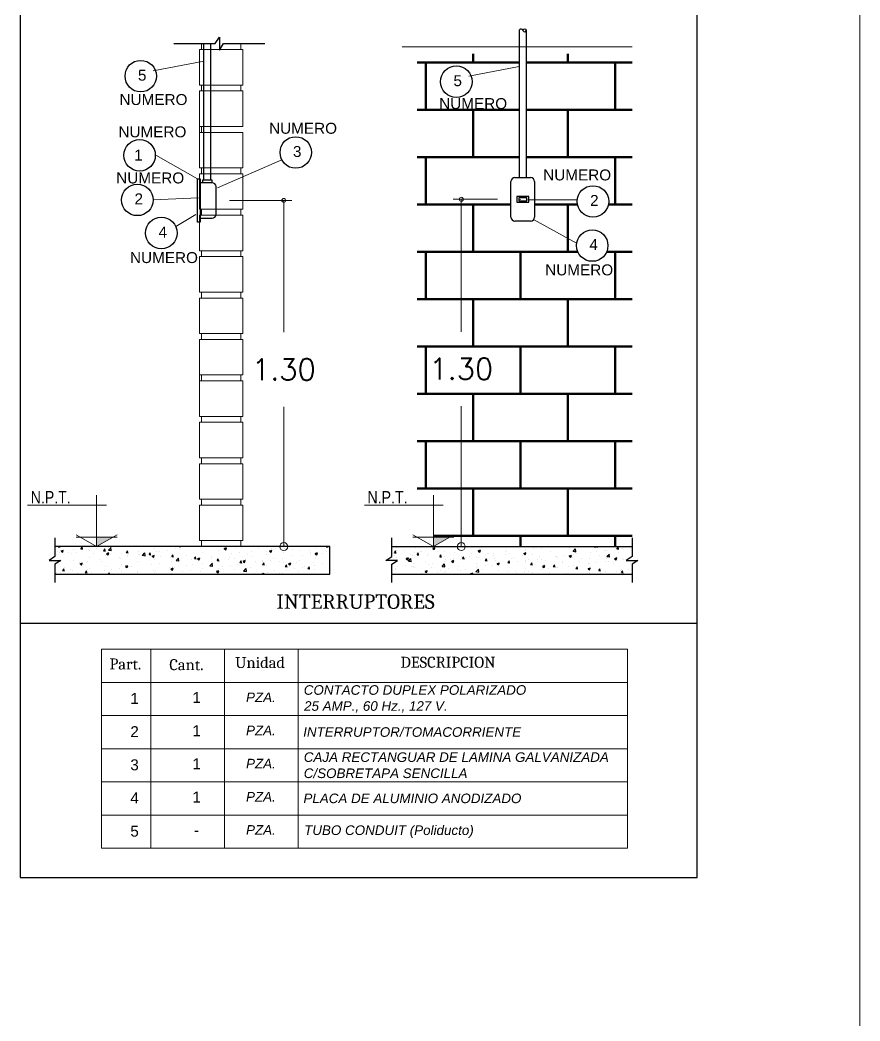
# Model space of a CAD drawing. Header units: inches. Extents: x 1693 to 10990, y 1878 to 5055.
# Drawn here: x 1791.9 to 1839.8, y 2253.4 to 2310.5 of the extents above; entities that cross this region are included whole.
import ezdxf
from ezdxf.enums import TextEntityAlignment as Align

# ---------------------------------------------------------------- set-up
doc = ezdxf.new("R2010")
doc.units = ezdxf.units.IN
doc.header["$PDMODE"] = 1
for name, color, linetype, lineweight in [('00 IE CKTO ILUMINACION', 3, 'Continuous', 50), ('00 LEYENDA', 3, 'Continuous', 9), ('03', 8, 'Continuous', 30), ('20TEXTOS', 4, 'Continuous', 5), ('DETALLE2', 1, 'Continuous', 5), ('IC-Texto 1.3', 4, 'Continuous', 20), ('IE-DIAGRAMA', 1, 'Continuous', 0)]:
    doc.layers.add(name, color=color, linetype=linetype, lineweight=lineweight)
doc.layers.add('DETALLE', color=3, linetype='Continuous')
doc.styles.add('Arial cursiva', font='ariali.ttf')
doc.styles.add('Arial Narrow', font='ARIALN.TTF')
doc.styles.add('MtXpl_Cambria', font='Cambria.ttf')
doc.styles.add('Romans', font='romans.shx')
doc.styles.get("Standard").update_dxf_attribs({"font": 'arial.ttf'})

# ---------------------------------------------------------------- blocks, each defined once
blk = doc.blocks.new('_Small')
at = {"color": 0, "linetype": 'ByBlock', "lineweight": -2}
blk.add_circle((0, 0), 0.25, dxfattribs=at)
blk = doc.blocks.new('_Origin')
at = {"color": 0, "linetype": 'ByBlock', "lineweight": -2}
blk.add_line((0, 0), (-1, 0), dxfattribs=at)
blk.add_circle((0, 0), 0.5, dxfattribs=at)

msp = doc.modelspace()

# ---------------------------------------------------------------- linework, layer by layer
at = {"color": 146, "linetype": 'Continuous', "true_color": 0x105689}
for p, q in [((1793.997, 2280.164), (1793.997, 2280.164)), ((1794.04, 2280.447), (1794.046, 2280.454)), ((1794.04, 2280.446), (1794.148, 2280.436)), ((1794.119, 2280.135), (1794.119, 2280.135)), ((1794.126, 2280.432), (1794.122, 2280.454)), ((1794.205, 2280.186), (1794.295, 2280.126)), ((1794.213, 2280.203), (1794.339, 2280.251)), ((1794.296, 2280.126), (1794.332, 2280.235)), ((1794.614, 2280.115), (1794.614, 2280.115)), ((1794.772, 2280.07), (1794.772, 2280.07)), ((1794.909, 2280.279), (1794.909, 2280.279)), ((1795.084, 2280.095), (1795.084, 2280.095)), ((1795.336, 2280.333), (1795.423, 2280.437)), ((1795.336, 2280.332), (1795.444, 2280.323)), ((1795.422, 2280.319), (1795.401, 2280.432)), ((1795.755, 2280.265), (1795.755, 2280.265)), ((1795.825, 2280.251), (1795.825, 2280.251)), ((1795.848, 2280.415), (1795.848, 2280.415)), ((1796.207, 2280.325), (1796.207, 2280.325)), ((1796.632, 2280.22), (1796.719, 2280.324)), ((1796.632, 2280.219), (1796.74, 2280.209)), ((1796.718, 2280.205), (1796.697, 2280.319)), ((1796.809, 2280.058), (1796.936, 2280.107)), ((1796.879, 2280.432), (1796.879, 2280.432)), ((1796.891, 2280.415), (1796.891, 2280.415)), ((1796.892, 2279.981), (1796.929, 2280.09)), ((1796.912, 2280.255), (1797.073, 2280.23)), ((1796.915, 2280.249), (1797.056, 2280.396)), ((1797.072, 2280.224), (1797.052, 2280.395)), ((1797.666, 2280.056), (1797.666, 2280.056)), ((1797.928, 2280.106), (1798.015, 2280.21)), ((1797.928, 2280.106), (1798.036, 2280.096)), ((1798.014, 2280.092), (1797.993, 2280.205)), ((1798.605, 2280.192), (1798.605, 2280.192)), ((1798.843, 2279.95), (1798.984, 2280.097)), ((1799, 2279.925), (1798.98, 2280.096)), ((1799.224, 2279.993), (1799.311, 2280.097)), ((1799.31, 2279.979), (1799.289, 2280.092)), ((1799.532, 2280.319), (1799.532, 2280.319)), ((1799.677, 2280.161), (1799.677, 2280.161)), ((1799.835, 2280.152), (1799.835, 2280.152)), ((1800.287, 2280.212), (1800.287, 2280.212)), ((1800.445, 2280.435), (1800.445, 2280.435)), ((1800.731, 2280.342), (1800.731, 2280.342)), ((1800.956, 2280.454), (1801.007, 2280.419)), ((1800.972, 2280.302), (1800.972, 2280.302)), ((1801.007, 2280.419), (1801.019, 2280.454)), ((1802.113, 2280.452), (1802.113, 2280.452)), ((1802.289, 2280.096), (1802.289, 2280.096)), ((1803.202, 2280.211), (1803.202, 2280.211)), ((1803.514, 2280.335), (1803.603, 2280.274)), ((1803.521, 2280.351), (1803.648, 2280.4)), ((1803.541, 2280.444), (1803.541, 2280.444)), ((1803.604, 2280.274), (1803.641, 2280.384)), ((1804.141, 2280.347), (1804.141, 2280.347)), ((1804.368, 2280.099), (1804.368, 2280.099)), ((1804.505, 2280.404), (1804.505, 2280.404)), ((1805.052, 2280.189), (1805.052, 2280.189)), ((1805.47, 2280.363), (1805.47, 2280.363)), ((1805.925, 2280.168), (1805.925, 2280.168)), ((1806.11, 2280.19), (1806.2, 2280.13)), ((1806.118, 2280.207), (1806.244, 2280.255)), ((1806.193, 2280.339), (1806.193, 2280.339)), ((1806.201, 2280.13), (1806.237, 2280.239)), ((1806.435, 2280.322), (1806.435, 2280.322)), ((1806.646, 2280.399), (1806.646, 2280.399)), ((1806.897, 2280.124), (1806.897, 2280.124)), ((1806.979, 2280.349), (1806.979, 2280.349)), ((1807.399, 2280.281), (1807.399, 2280.281)), ((1807.825, 2280.251), (1807.825, 2280.251)), ((1808.364, 2280.241), (1808.364, 2280.241)), ((1808.465, 2280.133), (1808.465, 2280.133)), ((1808.715, 2280.062), (1808.841, 2280.111)), ((1808.738, 2280.367), (1808.738, 2280.367)), ((1808.798, 2279.985), (1808.834, 2280.094)), ((1808.947, 2280.443), (1808.947, 2280.443)), ((1809.132, 2280.076), (1809.132, 2280.076)), ((1809.328, 2280.2), (1809.328, 2280.2)), ((1809.341, 2280.445), (1809.349, 2280.454)), ((1809.341, 2280.444), (1809.449, 2280.435)), ((1809.427, 2280.431), (1809.423, 2280.454)), ((1809.519, 2280.314), (1809.519, 2280.314)), ((1813.229, 2280.105), (1813.316, 2280.209)), ((1813.229, 2280.104), (1813.337, 2280.095)), ((1813.316, 2280.091), (1813.295, 2280.204)), ((1813.361, 2280.406), (1813.361, 2280.406)), ((1813.37, 2280.224), (1813.37, 2280.224)), ((1813.77, 2280.239), (1813.77, 2280.239)), ((1814.354, 2280.114), (1814.354, 2280.114)), ((1814.424, 2280.405), (1814.424, 2280.405)), ((1814.525, 2279.991), (1814.612, 2280.095)), ((1814.612, 2279.977), (1814.591, 2280.09)), ((1814.735, 2280.198), (1814.735, 2280.198)), ((1814.806, 2280.173), (1814.806, 2280.173)), ((1815.19, 2280.056), (1815.19, 2280.056)), ((1815.419, 2280.339), (1815.509, 2280.278)), ((1815.426, 2280.355), (1815.553, 2280.404)), ((1815.49, 2280.263), (1815.49, 2280.263)), ((1815.509, 2280.278), (1815.546, 2280.387)), ((1815.699, 2280.157), (1815.699, 2280.157)), ((1816.118, 2280.183), (1816.118, 2280.183)), ((1816.632, 2280.414), (1816.632, 2280.414)), ((1816.664, 2280.117), (1816.664, 2280.117)), ((1817.031, 2280.299), (1817.031, 2280.299)), ((1817.628, 2280.076), (1817.628, 2280.076)), ((1817.969, 2280.434), (1817.969, 2280.434)), ((1818.016, 2280.194), (1818.105, 2280.134)), ((1818.023, 2280.211), (1818.15, 2280.259)), ((1818.106, 2280.134), (1818.143, 2280.243)), ((1818.886, 2280.06), (1818.886, 2280.06)), ((1819.571, 2280.15), (1819.571, 2280.15)), ((1819.618, 2280.231), (1819.618, 2280.231)), ((1819.788, 2280.076), (1819.788, 2280.076)), ((1820.62, 2280.066), (1820.746, 2280.115)), ((1820.672, 2280.412), (1820.672, 2280.412)), ((1820.703, 2279.989), (1820.739, 2280.098)), ((1820.712, 2280.301), (1820.712, 2280.301)), ((1820.726, 2280.211), (1820.726, 2280.211)), ((1821.164, 2280.36), (1821.164, 2280.36)), ((1821.654, 2280.338), (1821.654, 2280.338)), ((1821.849, 2280.45), (1821.849, 2280.45)), ((1822.159, 2280.196), (1822.159, 2280.196)), ((1823.213, 2280.377), (1823.213, 2280.377)), ((1823.43, 2280.187), (1823.591, 2280.162)), ((1823.433, 2280.18), (1823.574, 2280.327)), ((1823.59, 2280.155), (1823.57, 2280.327)), ((1824.411, 2280.115), (1824.411, 2280.115)), ((1824.643, 2280.444), (1824.651, 2280.454)), ((1824.643, 2280.443), (1824.751, 2280.433)), ((1824.729, 2280.429), (1824.725, 2280.454)), ((1824.778, 2280.454), (1824.817, 2280.427)), ((1824.792, 2280.188), (1824.792, 2280.188)), ((1824.818, 2280.427), (1824.827, 2280.454)), ((1825.245, 2280.247), (1825.245, 2280.247)), ((1825.323, 2280.231), (1825.323, 2280.231)), ((1825.929, 2280.337), (1825.929, 2280.337)), ((1825.939, 2280.33), (1826.026, 2280.434)), ((1825.939, 2280.329), (1826.047, 2280.32)), ((1826.025, 2280.316), (1826.004, 2280.429)), ((1826.01, 2280.107), (1826.01, 2280.107)), ((1826.262, 2280.366), (1826.262, 2280.366)), ((1793.929, 2280.025), (1793.929, 2280.025)), ((1794.887, 2279.678), (1794.887, 2279.678)), ((1795.279, 2279.553), (1795.279, 2279.553)), ((1795.291, 2279.475), (1795.418, 2279.524)), ((1795.374, 2279.398), (1795.411, 2279.507)), ((1795.732, 2279.612), (1795.732, 2279.612)), ((1795.826, 2279.813), (1795.826, 2279.813)), ((1796.048, 2280.054), (1796.048, 2280.054)), ((1796.416, 2279.702), (1796.416, 2279.702)), ((1796.516, 2279.618), (1796.516, 2279.618)), ((1796.754, 2279.94), (1796.754, 2279.94)), ((1796.802, 2280.042), (1796.892, 2279.981)), ((1797.013, 2280.013), (1797.013, 2280.013)), ((1797.557, 2279.853), (1797.557, 2279.853)), ((1797.569, 2279.799), (1797.569, 2279.799)), ((1797.978, 2279.972), (1797.978, 2279.972)), ((1798.01, 2279.912), (1798.01, 2279.912)), ((1798.583, 2279.59), (1798.583, 2279.59)), ((1798.623, 2279.98), (1798.623, 2279.98)), ((1798.694, 2280.002), (1798.694, 2280.002)), ((1798.84, 2279.956), (1799.001, 2279.931)), ((1798.942, 2279.932), (1798.942, 2279.932)), ((1799.224, 2279.992), (1799.332, 2279.983)), ((1799.399, 2279.897), (1799.489, 2279.836)), ((1799.406, 2279.913), (1799.533, 2279.962)), ((1799.489, 2279.836), (1799.526, 2279.945)), ((1799.51, 2279.717), (1799.51, 2279.717)), ((1799.812, 2279.499), (1799.812, 2279.499)), ((1799.907, 2279.891), (1799.907, 2279.891)), ((1800.423, 2279.833), (1800.423, 2279.833)), ((1800.496, 2279.589), (1800.496, 2279.589)), ((1800.52, 2279.88), (1800.607, 2279.983)), ((1800.52, 2279.879), (1800.628, 2279.869)), ((1800.606, 2279.865), (1800.585, 2279.979)), ((1800.769, 2279.657), (1800.929, 2279.632)), ((1800.772, 2279.651), (1800.912, 2279.798)), ((1800.871, 2279.85), (1800.871, 2279.85)), ((1800.928, 2279.626), (1800.908, 2279.797)), ((1801.362, 2279.969), (1801.362, 2279.969)), ((1801.638, 2279.74), (1801.638, 2279.74)), ((1801.816, 2279.766), (1801.903, 2279.87)), ((1801.816, 2279.765), (1801.924, 2279.756)), ((1801.836, 2279.809), (1801.836, 2279.809)), ((1801.902, 2279.752), (1801.881, 2279.865)), ((1801.995, 2279.752), (1802.085, 2279.692)), ((1802.003, 2279.769), (1802.129, 2279.817)), ((1802.086, 2279.692), (1802.122, 2279.801)), ((1802.09, 2279.799), (1802.09, 2279.799)), ((1802.267, 2279.494), (1802.267, 2279.494)), ((1802.7, 2279.352), (1802.841, 2279.499)), ((1802.764, 2279.625), (1802.764, 2279.625)), ((1802.774, 2279.889), (1802.774, 2279.889)), ((1802.8, 2279.769), (1802.8, 2279.769)), ((1802.857, 2279.327), (1802.837, 2279.498)), ((1803.112, 2279.653), (1803.199, 2279.757)), ((1803.112, 2279.652), (1803.22, 2279.643)), ((1803.198, 2279.638), (1803.177, 2279.752)), ((1803.18, 2279.61), (1803.18, 2279.61)), ((1803.765, 2279.728), (1803.765, 2279.728)), ((1803.817, 2279.806), (1803.817, 2279.806)), ((1803.915, 2280.04), (1803.915, 2280.04)), ((1804.119, 2279.745), (1804.119, 2279.745)), ((1804.408, 2279.539), (1804.495, 2279.643)), ((1804.408, 2279.539), (1804.516, 2279.529)), ((1804.494, 2279.525), (1804.473, 2279.638)), ((1804.592, 2279.608), (1804.682, 2279.547)), ((1804.6, 2279.624), (1804.726, 2279.673)), ((1804.683, 2279.547), (1804.719, 2279.656)), ((1804.73, 2279.687), (1804.73, 2279.687)), ((1804.871, 2279.987), (1804.871, 2279.987)), ((1805.046, 2279.873), (1805.046, 2279.873)), ((1805.304, 2279.59), (1805.304, 2279.59)), ((1805.694, 2279.646), (1805.694, 2279.646)), ((1805.704, 2279.426), (1805.791, 2279.53)), ((1805.718, 2279.627), (1805.718, 2279.627)), ((1805.79, 2279.412), (1805.769, 2279.525)), ((1805.959, 2279.988), (1805.959, 2279.988)), ((1806.17, 2279.686), (1806.17, 2279.686)), ((1806.358, 2279.771), (1806.358, 2279.771)), ((1806.659, 2279.606), (1806.659, 2279.606)), ((1806.854, 2279.776), (1806.854, 2279.776)), ((1806.875, 2279.522), (1806.875, 2279.522)), ((1807.196, 2279.479), (1807.323, 2279.528)), ((1807.279, 2279.402), (1807.316, 2279.511)), ((1807.412, 2279.952), (1807.412, 2279.952)), ((1807.623, 2279.565), (1807.623, 2279.565)), ((1807.803, 2279.649), (1807.803, 2279.649)), ((1807.996, 2279.927), (1807.996, 2279.927)), ((1808.448, 2279.986), (1808.448, 2279.986)), ((1808.588, 2279.524), (1808.588, 2279.524)), ((1808.707, 2280.046), (1808.797, 2279.985)), ((1808.716, 2279.765), (1808.716, 2279.765)), ((1809.155, 2279.501), (1809.155, 2279.501)), ((1813.187, 2280.037), (1813.187, 2280.037)), ((1813.213, 2279.963), (1813.213, 2279.963)), ((1813.339, 2279.805), (1813.339, 2279.805)), ((1813.901, 2279.756), (1813.991, 2279.696)), ((1813.908, 2279.773), (1814.035, 2279.821)), ((1813.991, 2279.695), (1814.028, 2279.805)), ((1814.028, 2279.623), (1814.189, 2279.598)), ((1814.031, 2279.617), (1814.172, 2279.763)), ((1814.151, 2279.996), (1814.151, 2279.996)), ((1814.188, 2279.591), (1814.168, 2279.763)), ((1814.252, 2279.92), (1814.252, 2279.92)), ((1814.525, 2279.991), (1814.633, 2279.981)), ((1815.015, 2279.551), (1815.015, 2279.551)), ((1815.116, 2279.955), (1815.116, 2279.955)), ((1815.403, 2279.508), (1815.403, 2279.508)), ((1815.821, 2279.878), (1815.909, 2279.982)), ((1815.821, 2279.877), (1815.929, 2279.868)), ((1815.908, 2279.864), (1815.887, 2279.977)), ((1816.08, 2279.915), (1816.08, 2279.915)), ((1816.096, 2279.582), (1816.096, 2279.582)), ((1816.156, 2279.701), (1816.156, 2279.701)), ((1816.457, 2279.689), (1816.457, 2279.689)), ((1816.497, 2279.612), (1816.587, 2279.551)), ((1816.505, 2279.628), (1816.631, 2279.676)), ((1816.588, 2279.551), (1816.624, 2279.66)), ((1816.609, 2279.76), (1816.609, 2279.76)), ((1817.009, 2279.697), (1817.009, 2279.697)), ((1817.045, 2279.874), (1817.045, 2279.874)), ((1817.117, 2279.765), (1817.205, 2279.869)), ((1817.117, 2279.764), (1817.225, 2279.754)), ((1817.204, 2279.75), (1817.183, 2279.864)), ((1817.293, 2279.851), (1817.293, 2279.851)), ((1817.511, 2279.87), (1817.511, 2279.87)), ((1817.947, 2279.833), (1817.947, 2279.833)), ((1818.009, 2279.833), (1818.009, 2279.833)), ((1818.413, 2279.651), (1818.501, 2279.755)), ((1818.413, 2279.65), (1818.521, 2279.641)), ((1818.434, 2280.001), (1818.434, 2280.001)), ((1818.5, 2279.637), (1818.479, 2279.75)), ((1818.565, 2280.051), (1818.565, 2280.051)), ((1818.593, 2280.035), (1818.593, 2280.035)), ((1818.875, 2279.96), (1818.875, 2279.96)), ((1818.974, 2279.792), (1818.974, 2279.792)), ((1818.998, 2279.654), (1818.998, 2279.654)), ((1819.102, 2279.483), (1819.228, 2279.532)), ((1819.185, 2279.406), (1819.221, 2279.515)), ((1819.557, 2279.994), (1819.557, 2279.994)), ((1819.709, 2279.538), (1819.797, 2279.642)), ((1819.709, 2279.537), (1819.817, 2279.528)), ((1819.796, 2279.524), (1819.775, 2279.637)), ((1819.938, 2279.752), (1819.938, 2279.752)), ((1820.051, 2279.835), (1820.051, 2279.835)), ((1820.237, 2279.588), (1820.237, 2279.588)), ((1820.522, 2279.954), (1820.522, 2279.954)), ((1820.612, 2280.05), (1820.702, 2279.989)), ((1820.689, 2279.648), (1820.689, 2279.648)), ((1820.704, 2279.61), (1820.704, 2279.61)), ((1820.903, 2279.711), (1820.903, 2279.711)), ((1821.006, 2279.425), (1821.093, 2279.528)), ((1821.092, 2279.41), (1821.071, 2279.523)), ((1821.105, 2280.016), (1821.105, 2280.016)), ((1821.373, 2279.738), (1821.373, 2279.738)), ((1821.487, 2279.913), (1821.487, 2279.913)), ((1821.632, 2279.737), (1821.632, 2279.737)), ((1821.868, 2279.67), (1821.868, 2279.67)), ((1822.451, 2279.872), (1822.451, 2279.872)), ((1822.514, 2279.888), (1822.514, 2279.888)), ((1822.544, 2279.853), (1822.544, 2279.853)), ((1822.832, 2279.629), (1822.832, 2279.629)), ((1822.849, 2279.564), (1822.849, 2279.564)), ((1822.967, 2279.947), (1822.967, 2279.947)), ((1823.209, 2279.905), (1823.299, 2279.844)), ((1823.217, 2279.921), (1823.343, 2279.97)), ((1823.3, 2279.844), (1823.336, 2279.953)), ((1823.416, 2279.831), (1823.416, 2279.831)), ((1823.483, 2279.988), (1823.483, 2279.988)), ((1823.651, 2280.038), (1823.651, 2280.038)), ((1823.797, 2279.589), (1823.797, 2279.589)), ((1823.903, 2279.745), (1823.903, 2279.745)), ((1824.38, 2279.791), (1824.38, 2279.791)), ((1824.389, 2279.514), (1824.389, 2279.514)), ((1824.761, 2279.548), (1824.761, 2279.548)), ((1824.769, 2279.535), (1824.769, 2279.535)), ((1824.957, 2279.926), (1824.957, 2279.926)), ((1825.301, 2279.629), (1825.301, 2279.629)), ((1825.345, 2279.75), (1825.345, 2279.75)), ((1825.359, 2279.888), (1825.52, 2279.863)), ((1825.362, 2279.881), (1825.503, 2280.028)), ((1825.454, 2279.625), (1825.454, 2279.625)), ((1825.519, 2279.856), (1825.499, 2280.028)), ((1825.726, 2279.507), (1825.726, 2279.507)), ((1825.806, 2279.76), (1825.896, 2279.7)), ((1825.813, 2279.777), (1825.94, 2279.825)), ((1825.896, 2279.699), (1825.933, 2279.809)), ((1826.24, 2279.765), (1826.24, 2279.765)), ((1826.309, 2279.709), (1826.309, 2279.709)), ((1826.595, 2279.775), (1826.595, 2279.775)), ((1793.854, 2278.924), (1793.899, 2278.941)), ((1793.877, 2278.878), (1793.892, 2278.925)), ((1793.953, 2278.961), (1793.953, 2278.961)), ((1794.138, 2279.402), (1794.138, 2279.402)), ((1794.148, 2278.969), (1794.148, 2278.969)), ((1794.29, 2279.087), (1794.377, 2279.191)), ((1794.29, 2279.087), (1794.398, 2279.077)), ((1794.377, 2279.073), (1794.356, 2279.186)), ((1794.408, 2279.257), (1794.408, 2279.257)), ((1794.732, 2279.171), (1794.732, 2279.171)), ((1794.865, 2279.076), (1794.865, 2279.076)), ((1795.113, 2278.929), (1795.113, 2278.929)), ((1795.284, 2279.459), (1795.374, 2279.398)), ((1795.462, 2279.437), (1795.462, 2279.437)), ((1795.586, 2278.974), (1795.674, 2279.078)), ((1795.586, 2278.973), (1795.694, 2278.964)), ((1795.673, 2278.96), (1795.652, 2279.073)), ((1795.697, 2279.131), (1795.697, 2279.131)), ((1795.804, 2279.212), (1795.804, 2279.212)), ((1795.941, 2278.99), (1795.941, 2278.99)), ((1796.661, 2279.09), (1796.661, 2279.09)), ((1796.732, 2279.339), (1796.732, 2279.339)), ((1796.897, 2278.878), (1796.97, 2278.964)), ((1796.963, 2278.878), (1796.948, 2278.96)), ((1797.082, 2279.14), (1797.082, 2279.14)), ((1797.534, 2279.199), (1797.534, 2279.199)), ((1797.626, 2279.049), (1797.626, 2279.049)), ((1797.644, 2279.455), (1797.644, 2279.455)), ((1797.88, 2279.314), (1797.97, 2279.254)), ((1797.888, 2279.331), (1798.014, 2279.379)), ((1797.971, 2279.253), (1798.007, 2279.363)), ((1798.219, 2279.29), (1798.219, 2279.29)), ((1798.561, 2278.989), (1798.561, 2278.989)), ((1798.59, 2279.008), (1798.59, 2279.008)), ((1799.36, 2279.44), (1799.36, 2279.44)), ((1799.488, 2279.116), (1799.488, 2279.116)), ((1799.555, 2278.968), (1799.555, 2278.968)), ((1799.602, 2279.083), (1799.602, 2279.083)), ((1800.401, 2279.232), (1800.401, 2279.232)), ((1800.477, 2279.169), (1800.567, 2279.109)), ((1800.485, 2279.186), (1800.611, 2279.234)), ((1800.519, 2278.927), (1800.519, 2278.927)), ((1800.568, 2279.109), (1800.604, 2279.218)), ((1800.656, 2279.264), (1800.656, 2279.264)), ((1801.162, 2279.027), (1801.162, 2279.027)), ((1801.34, 2279.367), (1801.34, 2279.367)), ((1801.615, 2279.087), (1801.615, 2279.087)), ((1801.71, 2279.445), (1801.71, 2279.445)), ((1802.143, 2279.048), (1802.143, 2279.048)), ((1802.299, 2279.177), (1802.299, 2279.177)), ((1802.697, 2279.358), (1802.858, 2279.333)), ((1803.074, 2279.025), (1803.164, 2278.964)), ((1803.081, 2279.041), (1803.208, 2279.09)), ((1803.158, 2279.008), (1803.158, 2279.008)), ((1803.164, 2278.964), (1803.201, 2279.073)), ((1803.197, 2279.229), (1803.197, 2279.229)), ((1803.44, 2279.327), (1803.44, 2279.327)), ((1803.892, 2279.386), (1803.892, 2279.386)), ((1804.097, 2279.144), (1804.097, 2279.144)), ((1804.25, 2279.41), (1804.25, 2279.41)), ((1804.577, 2279.477), (1804.577, 2279.477)), ((1804.626, 2279.059), (1804.786, 2279.034)), ((1804.628, 2279.053), (1804.769, 2279.2)), ((1804.785, 2279.027), (1804.765, 2279.199)), ((1805.024, 2279.271), (1805.024, 2279.271)), ((1805.242, 2278.914), (1805.242, 2278.914)), ((1805.678, 2278.896), (1805.805, 2278.945)), ((1805.695, 2278.974), (1805.695, 2278.974)), ((1805.704, 2279.425), (1805.812, 2279.416)), ((1805.781, 2278.878), (1805.798, 2278.929)), ((1805.937, 2279.387), (1805.937, 2279.387)), ((1805.994, 2278.958), (1805.994, 2278.958)), ((1806.379, 2279.064), (1806.379, 2279.064)), ((1806.853, 2278.921), (1806.853, 2278.921)), ((1807, 2279.313), (1807.087, 2279.416)), ((1807, 2279.312), (1807.108, 2279.302)), ((1807.048, 2279.139), (1807.048, 2279.139)), ((1807.086, 2279.298), (1807.065, 2279.412)), ((1807.189, 2279.463), (1807.279, 2279.402)), ((1807.52, 2279.214), (1807.52, 2279.214)), ((1807.781, 2279.048), (1807.781, 2279.048)), ((1807.973, 2279.274), (1807.973, 2279.274)), ((1808.102, 2279.32), (1808.102, 2279.32)), ((1808.296, 2279.199), (1808.383, 2279.303)), ((1808.296, 2279.198), (1808.404, 2279.189)), ((1808.382, 2279.185), (1808.361, 2279.298)), ((1808.657, 2279.364), (1808.657, 2279.364)), ((1808.694, 2279.164), (1808.694, 2279.164)), ((1813.296, 2279.146), (1813.296, 2279.146)), ((1813.317, 2279.203), (1813.317, 2279.203)), ((1813.411, 2279.32), (1813.411, 2279.32)), ((1813.878, 2279.401), (1813.878, 2279.401)), ((1814.23, 2279.319), (1814.23, 2279.319)), ((1814.331, 2279.461), (1814.331, 2279.461)), ((1814.35, 2279.327), (1814.35, 2279.327)), ((1814.375, 2279.28), (1814.375, 2279.28)), ((1814.783, 2278.93), (1814.783, 2278.93)), ((1814.979, 2279.029), (1815.069, 2278.968)), ((1814.987, 2279.045), (1815.113, 2279.094)), ((1815.07, 2278.968), (1815.106, 2279.077)), ((1815.168, 2279.454), (1815.168, 2279.454)), ((1815.34, 2279.239), (1815.34, 2279.239)), ((1815.681, 2278.988), (1815.681, 2278.988)), ((1815.836, 2279.111), (1815.836, 2279.111)), ((1815.956, 2279.324), (1816.117, 2279.299)), ((1815.959, 2279.318), (1816.1, 2279.464)), ((1816.074, 2278.98), (1816.074, 2278.98)), ((1816.116, 2279.292), (1816.096, 2279.464)), ((1816.133, 2279.048), (1816.133, 2279.048)), ((1816.304, 2279.198), (1816.304, 2279.198)), ((1816.818, 2279.138), (1816.818, 2279.138)), ((1816.89, 2279.292), (1816.89, 2279.292)), ((1816.987, 2279.096), (1816.987, 2279.096)), ((1817.269, 2279.157), (1817.269, 2279.157)), ((1817.583, 2278.9), (1817.71, 2278.949)), ((1817.685, 2278.878), (1817.703, 2278.932)), ((1817.885, 2279.025), (1818.046, 2279)), ((1817.888, 2279.019), (1818.028, 2279.165)), ((1817.925, 2279.231), (1817.925, 2279.231)), ((1817.944, 2279.473), (1817.944, 2279.473)), ((1817.959, 2279.288), (1817.959, 2279.288)), ((1818.044, 2278.993), (1818.025, 2279.165)), ((1818.233, 2279.117), (1818.233, 2279.117)), ((1818.411, 2279.348), (1818.411, 2279.348)), ((1818.853, 2279.358), (1818.853, 2279.358)), ((1819.094, 2279.467), (1819.184, 2279.406)), ((1819.095, 2279.438), (1819.095, 2279.438)), ((1819.198, 2279.076), (1819.198, 2279.076)), ((1819.688, 2279.021), (1819.688, 2279.021)), ((1819.766, 2279.474), (1819.766, 2279.474)), ((1820.163, 2279.035), (1820.163, 2279.035)), ((1820.214, 2278.935), (1820.214, 2278.935)), ((1820.682, 2279.008), (1820.682, 2279.008)), ((1820.741, 2279.202), (1820.741, 2279.202)), ((1820.898, 2279.025), (1820.898, 2279.025)), ((1821.005, 2279.424), (1821.113, 2279.414)), ((1821.127, 2278.994), (1821.127, 2278.994)), ((1821.61, 2279.135), (1821.61, 2279.135)), ((1821.691, 2279.322), (1821.781, 2279.261)), ((1821.698, 2279.338), (1821.825, 2279.387)), ((1821.781, 2279.261), (1821.818, 2279.371)), ((1821.795, 2279.383), (1821.795, 2279.383)), ((1822.039, 2279.175), (1822.039, 2279.175)), ((1822.092, 2278.954), (1822.092, 2278.954)), ((1822.301, 2279.31), (1822.409, 2279.301)), ((1822.302, 2279.311), (1822.389, 2279.415)), ((1822.388, 2279.297), (1822.367, 2279.41)), ((1822.491, 2279.235), (1822.491, 2279.235)), ((1822.522, 2279.251), (1822.522, 2279.251)), ((1823.056, 2278.913), (1823.056, 2278.913)), ((1823.176, 2279.325), (1823.176, 2279.325)), ((1823.461, 2279.386), (1823.461, 2279.386)), ((1823.598, 2279.198), (1823.685, 2279.302)), ((1823.598, 2279.197), (1823.706, 2279.187)), ((1823.684, 2279.183), (1823.663, 2279.297)), ((1824.288, 2279.177), (1824.378, 2279.117)), ((1824.295, 2279.194), (1824.422, 2279.242)), ((1824.317, 2279.475), (1824.317, 2279.475)), ((1824.367, 2278.912), (1824.367, 2278.912)), ((1824.378, 2279.117), (1824.415, 2279.226)), ((1824.894, 2279.084), (1824.981, 2279.188)), ((1824.894, 2279.084), (1825.002, 2279.074)), ((1824.98, 2279.07), (1824.959, 2279.183)), ((1824.978, 2278.912), (1824.978, 2278.912)), ((1825.279, 2279.028), (1825.279, 2279.028)), ((1825.936, 2279.029), (1825.936, 2279.029)), ((1826.119, 2279.062), (1826.119, 2279.062)), ((1826.19, 2278.971), (1826.277, 2279.075)), ((1826.19, 2278.97), (1826.298, 2278.961)), ((1826.218, 2279.163), (1826.218, 2279.163)), ((1826.276, 2278.957), (1826.255, 2279.07)), ((1826.572, 2279.122), (1826.572, 2279.122)), ((1826.69, 2279.466), (1826.69, 2279.466)), ((1795.256, 2278.9), (1795.256, 2278.9)), ((1796.078, 2278.888), (1796.078, 2278.888)), ((1798.548, 2278.902), (1798.548, 2278.902)), ((1801.484, 2278.886), (1801.484, 2278.886)), ((1802.245, 2278.893), (1802.245, 2278.893)), ((1805.671, 2278.88), (1805.673, 2278.878)), ((1806.676, 2278.878), (1806.698, 2278.9)), ((1806.696, 2278.878), (1806.694, 2278.9)), ((1817.576, 2278.884), (1817.585, 2278.878))]:
    msp.add_line(p, q, dxfattribs=at)
at = {"layer": '00 IE CKTO ILUMINACION', "color": 240, "linetype": 'Continuous', "true_color": 0xed1f24}
for p, q in [((1814.527, 2308.077, 0), (1820.358, 2308.077, 0)), ((1815.031, 2305.375, 0), (1815.031, 2308.077, 0)), ((1817.733, 2308.077, 0), (1817.733, 2308.563, 0)), ((1820.771, 2308.077, 0), (1826.796, 2308.077, 0)), ((1823.135, 2308.077, 0), (1823.135, 2308.563, 0)), ((1825.836, 2305.375, 0), (1825.836, 2308.077, 0)), ((1814.527, 2305.375, 0), (1820.358, 2305.375, 0)), ((1817.733, 2302.674, 0), (1817.733, 2305.375, 0)), ((1820.771, 2305.375, 0), (1826.796, 2305.375, 0)), ((1823.135, 2302.674, 0), (1823.135, 2305.375, 0)), ((1814.527, 2302.674, 0), (1820.358, 2302.674, 0)), ((1815.031, 2299.973, 0), (1815.031, 2302.674, 0)), ((1820.771, 2302.674, 0), (1826.796, 2302.674, 0)), ((1825.836, 2299.973, 0), (1825.836, 2302.674, 0)), ((1814.527, 2299.973, 0), (1819.884, 2299.973, 0)), ((1817.733, 2297.272, 0), (1817.733, 2299.973, 0)), ((1821.235, 2299.973, 0), (1823.681, 2299.973, 0)), ((1823.135, 2298.031, 0), (1823.135, 2299.973, 0)), ((1825.448, 2299.973, 0), (1826.796, 2299.973, 0)), ((1823.135, 2297.272, 0), (1823.135, 2298.031, 0)), ((1814.527, 2297.272, 0), (1823.698, 2297.272, 0)), ((1815.031, 2294.571, 0), (1815.031, 2297.272, 0)), ((1820.434, 2294.571, 0), (1820.434, 2297.272, 0)), ((1825.351, 2297.272, 0), (1826.796, 2297.272, 0)), ((1825.836, 2294.571, 0), (1825.836, 2297.272, 0)), ((1814.527, 2294.571, 0), (1826.796, 2294.571, 0)), ((1817.733, 2291.87, 0), (1817.733, 2294.571, 0)), ((1823.135, 2291.87, 0), (1823.135, 2294.571, 0)), ((1814.527, 2291.87, 0), (1826.796, 2291.87, 0)), ((1815.031, 2289.168, 0), (1815.031, 2291.87, 0)), ((1820.434, 2289.168, 0), (1820.434, 2291.87, 0)), ((1825.836, 2289.168, 0), (1825.836, 2291.87, 0)), ((1814.527, 2289.168, 0), (1826.796, 2289.168, 0)), ((1817.733, 2286.467, 0), (1817.733, 2289.168, 0)), ((1823.135, 2286.467, 0), (1823.135, 2289.168, 0)), ((1814.527, 2286.467, 0), (1826.796, 2286.467, 0)), ((1815.031, 2283.766, 0), (1815.031, 2286.467, 0)), ((1820.434, 2283.766, 0), (1820.434, 2286.467, 0)), ((1825.836, 2283.766, 0), (1825.836, 2286.467, 0)), ((1814.527, 2283.766, 0), (1826.796, 2283.766, 0)), ((1817.733, 2281.065, 0), (1817.733, 2283.766, 0)), ((1823.135, 2281.065, 0), (1823.135, 2283.766, 0)), ((1815.455, 2281.065, 0), (1826.796, 2281.065, 0)), ((1820.434, 2280.454, 0), (1820.434, 2281.065, 0)), ((1825.836, 2280.454, 0), (1825.836, 2281.065, 0))]:
    msp.add_line(p, q, dxfattribs=at)
at = {"layer": '00 IE CKTO ILUMINACION', "color": 3, "lineweight": 5}
for p, q in [((1803.813, 2300.203, 0), (1807.375, 2300.203, 0)), ((1819.125, 2300.267, 0), (1816.592, 2300.267, 0)), ((1803.813, 2280.454, 0), (1807.375, 2280.454, 0)), ((1819.125, 2280.454, 0), (1816.592, 2280.454, 0))]:
    msp.add_line(p, q, dxfattribs=at)
at = {"layer": '00 IE CKTO ILUMINACION', "color": 6, "lineweight": 5}
for p, q in [((1806.919, 2300.203, 0), (1806.919, 2292.683, 0)), ((1817.048, 2300.267, 0), (1817.048, 2292.715, 0)), ((1806.919, 2280.909, 0), (1806.919, 2288.43, 0)), ((1817.048, 2280.909, 0), (1817.048, 2288.461, 0))]:
    msp.add_line(p, q, dxfattribs=at)
at = {"layer": '03'}
for centre in [(1798.755, 2307.296, 0), (1816.765, 2306.98, 0), (1798.684, 2302.782, 0), (1807.603, 2302.94, 0), (1798.557, 2300.235, 0), (1824.564, 2300.145, 0), (1799.93, 2298.342, 0), (1824.524, 2297.629, 0)]:
    msp.add_circle(centre, 0.9, dxfattribs=at)
at = {"layer": '20TEXTOS'}
for p, q in [((1799.469, 2307.603, 0), (1802.348, 2308.16, 0)), ((1799.609, 2302.782, 0), (1801.989, 2301.441, 0)), ((1806.806, 2302.523, 0), (1803.128, 2300.922, 0)), ((1799.457, 2300.235, 0), (1802.051, 2300.354, 0)), ((1823.668, 2300.232, 0), (1820.843, 2300.237, 0)), ((1800.754, 2298.71, 0), (1801.894, 2299.394, 0)), ((1823.633, 2297.757, 0), (1821.177, 2299.112, 0)), ((1796.231, 2282.817, 0), (1796.231, 2283.38, 0)), ((1796.231, 2283.38, 0), (1796.231, 2280.454, 0)), ((1815.455, 2280.454, 0), (1815.455, 2283.38, 0)), ((1815.455, 2283.38, 0), (1815.455, 2282.817, 0)), ((1792.292, 2282.817, 0), (1796.793, 2282.817, 0)), ((1796.793, 2282.817, 0), (1796.231, 2282.817, 0)), ((1816.018, 2282.817, 0), (1811.516, 2282.817, 0)), ((1815.455, 2282.817, 0), (1816.018, 2282.817, 0)), ((1796.231, 2280.454, 0), (1795.061, 2281.129, 0)), ((1795.061, 2280.99, 0), (1797.402, 2280.99, 0)), ((1796.231, 2280.454, 0), (1797.4, 2281.129, 0)), ((1815.455, 2280.454, 0), (1814.286, 2281.129, 0)), ((1814.286, 2280.99, 0), (1816.626, 2280.99, 0)), ((1816.624, 2281.129, 0), (1815.455, 2280.454, 0))]:
    msp.add_line(p, q, dxfattribs=at)
for points in [[(1796.231, 2280.99, 0), (1796.231, 2280.454, 0), (1796.231, 2280.99, 0), (1797.159, 2280.99, 0)], [(1796.231, 2280.454, 0), (1797.159, 2280.99, 0), (1796.231, 2280.99, 0), (1796.231, 2280.454, 0)], [(1815.455, 2280.454, 0), (1816.383, 2280.99, 0), (1815.455, 2280.99, 0), (1815.455, 2280.454, 0)], [(1815.455, 2280.99, 0), (1815.455, 2280.454, 0), (1815.455, 2280.99, 0), (1816.383, 2280.99, 0)]]:
    msp.add_solid(points, dxfattribs=at)
at = {"layer": 'Defpoints', "color": 0, "linetype": 'ByBlock'}
msp.add_point((1804.675, 2280.433, 0), dxfattribs=at)
at = {"layer": 'DETALLE', "ltscale": 5}
for p, q in [((1791.859, 2333.845), (1791.859, 2276.075)), ((1830.511, 2276.075), (1830.511, 2333.845)), ((1791.859, 2276.075), (1830.511, 2276.075)), ((1791.859, 2276.075), (1791.859, 2261.577)), ((1830.511, 2261.577), (1830.511, 2276.075)), ((1791.859, 2261.577), (1830.511, 2261.577))]:
    msp.add_line(p, q, dxfattribs=at)
at = {"layer": 'DETALLE'}
for p, q in [((1820.358, 2309.919, 0), (1820.358, 2301.505, 0)), ((1820.771, 2301.505, 0), (1820.771, 2309.919, 0)), ((1802.995, 2309.15, 0), (1803.239, 2309.524, 0)), ((1803.239, 2309.524, 0), (1803.239, 2308.776, 0)), ((1800.648, 2309.15, 0), (1802.995, 2309.15, 0)), ((1802.348, 2301.376, 0), (1802.348, 2309.15, 0)), ((1802.761, 2301.376, 0), (1802.761, 2309.15, 0)), ((1803.239, 2308.776, 0), (1803.483, 2309.15, 0)), ((1803.483, 2309.15, 0), (1805.83, 2309.15, 0)), ((1801.989, 2298.966, 0), (1801.989, 2301.441, 0)), ((1801.989, 2301.441, 0), (1802.147, 2301.441, 0)), ((1802.147, 2301.441, 0), (1802.147, 2298.966, 0)), ((1802.822, 2301.216, 0), (1802.147, 2301.216, 0)), ((1802.296, 2301.216, 0), (1802.296, 2301.376, 0)), ((1802.296, 2301.376, 0), (1802.81, 2301.376, 0)), ((1802.81, 2301.376, 0), (1802.81, 2301.216, 0)), ((1819.884, 2299.254, 0), (1819.884, 2301.28, 0)), ((1820.109, 2301.505, 0), (1821.01, 2301.505, 0)), ((1821.235, 2301.28, 0), (1821.235, 2299.254, 0)), ((1803.053, 2299.416, 0), (1803.053, 2300.991, 0)), ((1820.897, 2300.425, 0), (1820.222, 2300.425, 0)), ((1820.222, 2300.425, 0), (1820.222, 2300.11, 0)), ((1820.222, 2300.11, 0), (1820.897, 2300.11, 0)), ((1820.785, 2300.357, 0), (1820.335, 2300.357, 0)), ((1820.335, 2300.357, 0), (1820.335, 2300.177, 0)), ((1820.335, 2300.177, 0), (1820.785, 2300.177, 0)), ((1820.785, 2300.177, 0), (1820.785, 2300.357, 0)), ((1820.897, 2300.11, 0), (1820.897, 2300.425, 0)), ((1802.147, 2298.966, 0), (1801.989, 2298.966, 0)), ((1802.147, 2299.191, 0), (1802.822, 2299.191, 0)), ((1821.01, 2299.029, 0), (1820.109, 2299.029, 0)), ((1793.854, 2280.951, 0), (1793.854, 2279.89, 0)), ((1813.079, 2279.89, 0), (1813.079, 2280.951, 0)), ((1826.796, 2280.951, 0), (1826.796, 2279.89, 0)), ((1809.537, 2280.454, 0), (1793.854, 2280.454, 0)), ((1809.537, 2278.878, 0), (1809.537, 2280.454, 0)), ((1813.079, 2280.454, 0), (1826.796, 2280.454, 0)), ((1793.854, 2279.89, 0), (1793.522, 2279.666, 0)), ((1793.522, 2279.666, 0), (1794.186, 2279.666, 0)), ((1794.186, 2279.666, 0), (1793.854, 2279.442, 0)), ((1812.747, 2279.666, 0), (1813.079, 2279.89, 0)), ((1813.41, 2279.666, 0), (1812.747, 2279.666, 0)), ((1813.079, 2279.442, 0), (1813.41, 2279.666, 0)), ((1826.796, 2279.89, 0), (1826.464, 2279.666, 0)), ((1826.464, 2279.666, 0), (1827.127, 2279.666, 0)), ((1827.127, 2279.666, 0), (1826.796, 2279.442, 0)), ((1793.854, 2279.442, 0), (1793.854, 2278.404, 0)), ((1813.079, 2278.404, 0), (1813.079, 2279.442, 0)), ((1826.796, 2279.442, 0), (1826.796, 2278.404, 0)), ((1793.854, 2278.878, 0), (1809.537, 2278.878, 0)), ((1813.079, 2278.878, 0), (1826.796, 2278.878, 0))]:
    msp.add_line(p, q, dxfattribs=at)
for centre, radius, start, end in [((1820.461, 2309.868, 0), 0.115, 14.5221, 153.742), ((1820.668, 2309.87, 0), 0.114, 25.7017, 154.2983), ((1820.67, 2309.922, 0), 0.101, 194.5221, 358.177), ((1802.818, 2300.98, 0), 0.236, 2.6088, 88.9197), ((1820.109, 2301.28, 0), 0.225, 90, 180), ((1821.01, 2301.28, 0), 0.225, 0, 90), ((1820.408, 2300.267, 0), 0.00563, 360, 180), ((1820.408, 2300.267, 0), 0.00563, 180, 360), ((1802.818, 2299.426, 0), 0.236, 271.0803, 357.3912), ((1820.109, 2299.254, 0), 0.225, 180, 270), ((1821.01, 2299.254, 0), 0.225, 270, 360)]:
    msp.add_arc(centre, radius, start, end, dxfattribs=at)
at = {"layer": 'DETALLE2'}
for p, q in [((1802.11, 2306.787, 0), (1802.11, 2308.812, 0)), ((1802.11, 2308.812, 0), (1804.585, 2308.812, 0)), ((1802.222, 2308.812, 0), (1802.222, 2309.15, 0)), ((1804.473, 2308.812, 0), (1804.473, 2309.15, 0)), ((1804.585, 2308.812, 0), (1804.585, 2306.787, 0)), ((1813.673, 2308.962), (1821.577, 2308.962)), ((1821.577, 2308.962), (1826.796, 2308.962)), ((1804.585, 2306.787, 0), (1802.11, 2306.787, 0)), ((1804.585, 2306.449, 0), (1802.11, 2306.449, 0)), ((1802.11, 2306.449, 0), (1802.11, 2304.086, 0)), ((1802.222, 2306.449, 0), (1802.222, 2306.787, 0)), ((1804.473, 2306.449, 0), (1804.473, 2306.787, 0)), ((1804.585, 2304.424, 0), (1804.585, 2306.449, 0)), ((1802.11, 2304.424, 0), (1804.585, 2304.424, 0)), ((1802.11, 2304.086, 0), (1804.585, 2304.086, 0)), ((1802.11, 2304.086, 0), (1802.11, 2302.06, 0)), ((1802.222, 2304.086, 0), (1802.222, 2304.424, 0)), ((1804.585, 2304.086, 0), (1804.585, 2302.06, 0)), ((1802.11, 2302.06, 0), (1804.585, 2302.06, 0)), ((1802.222, 2301.723, 0), (1802.222, 2302.06, 0)), ((1804.473, 2301.723, 0), (1804.473, 2302.06, 0)), ((1804.585, 2301.723, 0), (1802.11, 2301.723, 0)), ((1802.11, 2301.723, 0), (1802.11, 2299.697, 0)), ((1804.585, 2299.697, 0), (1804.585, 2301.723, 0)), ((1802.11, 2299.697, 0), (1804.585, 2299.697, 0)), ((1802.11, 2299.697, 0), (1804.585, 2299.697, 0)), ((1802.222, 2299.359, 0), (1802.222, 2299.697, 0)), ((1804.473, 2299.359, 0), (1804.473, 2299.697, 0)), ((1802.11, 2297.334, 0), (1802.11, 2299.359, 0)), ((1802.11, 2299.359, 0), (1804.585, 2299.359, 0)), ((1804.585, 2299.359, 0), (1804.585, 2297.334, 0)), ((1804.585, 2297.334, 0), (1802.11, 2297.334, 0)), ((1802.222, 2296.996, 0), (1802.222, 2297.334, 0)), ((1804.473, 2296.996, 0), (1804.473, 2297.334, 0)), ((1802.11, 2296.996, 0), (1802.11, 2294.971, 0)), ((1804.585, 2296.996, 0), (1802.11, 2296.996, 0)), ((1804.585, 2294.971, 0), (1804.585, 2296.996, 0)), ((1802.11, 2294.971, 0), (1804.585, 2294.971, 0)), ((1802.222, 2294.633, 0), (1802.222, 2294.971, 0)), ((1804.473, 2294.633, 0), (1804.473, 2294.971, 0)), ((1802.11, 2292.607, 0), (1802.11, 2294.633, 0)), ((1802.11, 2294.633, 0), (1804.585, 2294.633, 0)), ((1804.585, 2294.633, 0), (1804.585, 2292.607, 0)), ((1804.585, 2292.607, 0), (1802.11, 2292.607, 0)), ((1804.585, 2292.27, 0), (1802.11, 2292.27, 0)), ((1802.11, 2292.27, 0), (1802.11, 2289.907, 0)), ((1802.222, 2292.27, 0), (1802.222, 2292.607, 0)), ((1804.473, 2292.27, 0), (1804.473, 2292.607, 0)), ((1804.585, 2290.244, 0), (1804.585, 2292.27, 0)), ((1802.11, 2290.244, 0), (1804.585, 2290.244, 0)), ((1802.11, 2289.907, 0), (1804.585, 2289.907, 0)), ((1802.11, 2289.907, 0), (1802.11, 2287.881, 0)), ((1802.222, 2289.907, 0), (1802.222, 2290.244, 0)), ((1804.473, 2289.907, 0), (1804.473, 2290.244, 0)), ((1804.585, 2289.907, 0), (1804.585, 2287.881, 0)), ((1802.11, 2287.881, 0), (1804.585, 2287.881, 0)), ((1804.585, 2287.543, 0), (1802.11, 2287.543, 0)), ((1802.11, 2287.543, 0), (1802.11, 2285.518, 0)), ((1802.222, 2287.543, 0), (1802.222, 2287.881, 0)), ((1804.473, 2287.543, 0), (1804.473, 2287.881, 0)), ((1804.585, 2285.518, 0), (1804.585, 2287.543, 0)), ((1802.11, 2285.518, 0), (1804.585, 2285.518, 0)), ((1802.11, 2285.518, 0), (1804.585, 2285.518, 0)), ((1802.222, 2285.18, 0), (1802.222, 2285.518, 0)), ((1804.473, 2285.18, 0), (1804.473, 2285.518, 0)), ((1802.11, 2283.155, 0), (1802.11, 2285.18, 0)), ((1802.11, 2285.18, 0), (1804.585, 2285.18, 0)), ((1804.585, 2285.18, 0), (1804.585, 2283.155, 0)), ((1804.585, 2283.155, 0), (1802.11, 2283.155, 0)), ((1802.222, 2282.817, 0), (1802.222, 2283.155, 0)), ((1804.473, 2282.817, 0), (1804.473, 2283.155, 0)), ((1802.11, 2282.817, 0), (1802.11, 2280.791, 0)), ((1804.585, 2282.817, 0), (1802.11, 2282.817, 0)), ((1804.585, 2280.791, 0), (1804.585, 2282.817, 0)), ((1802.11, 2280.791, 0), (1804.585, 2280.791, 0)), ((1802.222, 2280.454, 0), (1802.222, 2280.791, 0)), ((1804.473, 2280.454, 0), (1804.473, 2280.791, 0)), ((1805.213, 2280.454, 0), (1808.412, 2280.454, 0)), ((1796.506, 2263.243), (1796.506, 2274.597)), ((1826.538, 2274.597), (1796.506, 2274.597)), ((1799.319, 2263.243), (1799.319, 2274.597)), ((1803.539, 2263.243), (1803.539, 2274.597)), ((1807.744, 2274.597), (1807.744, 2263.243)), ((1826.538, 2274.597), (1826.538, 2263.243)), ((1826.538, 2272.705), (1796.506, 2272.705)), ((1826.538, 2270.812), (1796.506, 2270.812)), ((1826.538, 2268.92), (1796.506, 2268.92)), ((1826.538, 2267.028), (1796.506, 2267.028)), ((1826.538, 2265.135), (1796.506, 2265.135)), ((1826.538, 2263.243), (1796.506, 2263.243))]:
    msp.add_line(p, q, dxfattribs=at)
at = {"layer": 'IC-Texto 1.3'}
msp.add_line((1817.479, 2307.286, 0), (1820.358, 2307.843, 0), dxfattribs=at)
at = {"layer": 'IE-DIAGRAMA', "linetype": 'Continuous'}
msp.add_line((1839.81, 2181.463), (1839.811, 2358.011), dxfattribs=at)

# ---------------------------------------------------------------- block references
at = {"layer": '00 IE CKTO ILUMINACION', "color": 6, "lineweight": 5, "xscale": 0.4557647410608597, "yscale": 0.4557647410608597, "zscale": 0.4557647410608597}
for name, p, rotation in [('_Small', (1806.919, 2300.203, 0), 90), ('_Small', (1817.048, 2300.267, 0), 90), ('_Origin', (1806.919, 2280.454, 0), 270), ('_Origin', (1817.048, 2280.454, 0), 270)]:
    msp.add_blockref(name, p, dxfattribs=dict(at, rotation=rotation))

# ---------------------------------------------------------------- texts
for tag, p in [('5', (1798.836, 2307.04, 0)), ('5', (1816.846, 2306.724, 0)), ('1', (1798.626, 2302.482, 0)), ('3', (1807.684, 2302.685, 0)), ('2', (1798.638, 2299.979, 0)), ('2', (1824.645, 2299.89, 0)), ('4', (1800.011, 2298.086, 0)), ('4', (1824.605, 2297.373, 0))]:
    msp.add_attdef(tag, text='', height=0.625).set_placement(p, align=Align.CENTER)
for p in [(1797.539, 2305.648, 0), (1815.787, 2305.418, 0), (1806.078, 2304.008, 0), (1797.477, 2303.805, 0), (1797.353, 2301.174, 0), (1821.726, 2301.346, 0), (1798.138, 2296.63, 0), (1821.841, 2295.928, 0)]:
    msp.add_attdef('NUMERO', p, '', height=0.625)
at = {"color": 4}
for tag, p in [('1', (1798.4, 2271.472, -173.862)), ('1', (1801.941, 2271.526, -173.862)), ('2', (1798.4, 2269.58, -173.862)), ('1', (1801.941, 2269.633, -173.862)), ('3', (1798.4, 2267.688, -173.862)), ('1', (1801.941, 2267.741, -173.862)), ('4', (1798.4, 2265.796, -173.862)), ('1', (1801.941, 2265.849, -173.862)), ('5', (1798.4, 2263.903, -173.862)), ('-', (1801.941, 2263.957, -173.862))]:
    msp.add_attdef(tag, text='', height=0.625, dxfattribs=at).set_placement(p, align=Align.CENTER)
at = {"layer": '00 IE CKTO ILUMINACION', "color": 3, "char_height": 1.2154, "attachment_point": 5, "style": 'Romans'}
for insert in [(1806.919, 2290.556, 0), (1817.048, 2290.588, 0)]:
    msp.add_mtext('\\A1;1.30', dxfattribs=dict(at, insert=insert))
at = {"layer": '00 LEYENDA', "style": 'MtXpl_Cambria'}
for s, height, p in [('INTERRUPTORES', 0.82082, (1806.497, 2276.901)), ('Part.', 0.6254, (1796.971, 2273.442)), ('Cant.', 0.6254, (1800.386, 2273.401, 173.862)), ('Unidad', 0.6254, (1804.144, 2273.527)), ('DESCRIPCION', 0.62539, (1813.583, 2273.539))]:
    msp.add_text(s, height=height, dxfattribs=at).set_placement(p)
at = {"layer": '00 LEYENDA', "color": 4, "style": 'Arial cursiva'}
for s, height, p in [('PZA.', 0.5472, (1804.763, 2271.579, -173.862)), ('CONTACTO DUPLEX POLARIZADO', 0.54722, (1808.058, 2271.996, -173.862)), ('25 AMP., 60 Hz., 127 V.', 0.54722, (1808.074, 2271.082, -173.862)), ('PZA.', 0.5472, (1804.763, 2269.687, -173.862)), ('INTERRUPTOR/TOMACORRIENTE', 0.54722, (1808.025, 2269.597, -173.862)), ('CAJA RECTANGUAR DE LAMINA GALVANIZADA', 0.54722, (1808.058, 2268.166, -173.862)), ('PZA.', 0.5472, (1804.763, 2267.795, -173.862)), ('C/SOBRETAPA SENCILLA', 0.54722, (1808.058, 2267.244, -173.862)), ('PZA.', 0.5472, (1804.763, 2265.902, -173.862)), ('PLACA DE ALUMINIO ANODIZADO', 0.54722, (1808.038, 2265.812, -173.862)), ('PZA.', 0.5472, (1804.763, 2264.01, -173.862)), ('TUBO CONDUIT (Poliducto)', 0.54722, (1808.079, 2263.996, -173.862))]:
    msp.add_text(s, height=height, dxfattribs=at).set_placement(p)
at = {"layer": '20TEXTOS', "color": 2, "style": 'Arial Narrow'}
msp.add_text('N.P.T.', height=0.7033, dxfattribs=at).set_placement((1811.696, 2282.915, 0))
at = {"layer": 'DETALLE', "color": 2, "style": 'Arial Narrow'}
msp.add_text('N.P.T.', height=0.7033, dxfattribs=at).set_placement((1792.472, 2282.915, 0))

doc.saveas('drawing.dxf')
